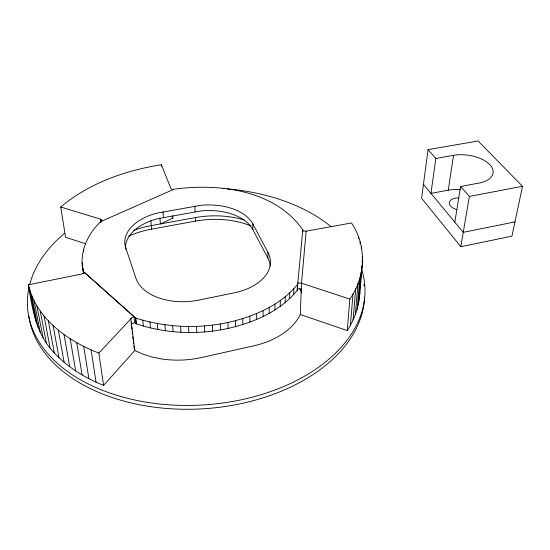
<?xml version="1.0" encoding="UTF-8"?>
<svg xmlns="http://www.w3.org/2000/svg" width="550" height="550" viewBox="0 0 550 550"><rect width="100%" height="100%" fill="white"/><g stroke="black" fill="none" stroke-linecap="round" stroke-linejoin="round"><path stroke-width="0.82" d="M83.029 268.428L83.463 272.807C78.554 253.921 87.003 234.231 100.987 221.464L174.144 189.166C219.161 183.178 274.821 189.784 302.796 229.873L302.734 231.495M134.771 322.637L136.042 323.778C177.196 337.507 223.774 335.005 263.079 316.553L263.106 310.613C276.217 304.226 288.482 295.639 297.694 284.219L302.796 229.873M134.819 350.501L142.945 354.131L151.855 356.964L161.391 358.916A73.432 48.318 -4.6 0 0 201.719 357.479L253.474 345.895A71.995 47.135 -1.6 0 0 300.307 314.524L347.277 330.591L349.827 299.069C365.647 276.966 367.063 245.589 351.491 222.984L306.144 231.151L302.699 230.952M270.284 266.042A50.084 31.378 -2 0 0 267.884 258.122L267.939 252.347L252.842 223.946A48.345 28.765 -2.3 0 0 200.75 205.322L157.073 213.091A49.005 29.239 -3.9 0 0 125.689 247.651L125.874 249.308M359.817 291.005C359.728 305.085 354.784 318.801 347.277 330.591M263.079 316.553L269.163 313.383L269.225 307.443M269.163 313.383L274.883 309.98L274.972 304.054M274.883 309.98L280.211 306.377L280.328 300.465M280.211 306.377L285.12 302.596L285.264 296.691M285.12 302.596L289.603 298.65L289.774 292.751M289.603 298.65L293.645 294.559L293.831 288.681M293.645 294.559L297.227 290.352L297.426 284.488M297.227 290.352L297.791 282.954L301.496 283.174L349.827 299.069M302.541 231.248L302.603 229.618M300.307 314.71L301.496 283.174L306.144 231.151M350.405 325.325L353.024 293.872M358.408 238.714L358.552 237.016M353.086 320.011L355.761 288.626M360.016 243.609L360.161 241.911M355.314 314.662L358.036 283.353M361.226 248.6L361.377 246.895M357.094 309.293L359.844 278.073M358.428 303.93L361.254 272.119M361.625 267.946L361.769 266.276M362.141 262.103L362.587 257.091M359.329 298.581L362.56 262.281M297.488 290.091L297.646 288.386M428.038 149.641L421.609 198.254L460.797 246.716L511.954 236.143L522.5 186.292L478.108 140.986L428.038 149.641L435.827 158.455L430.959 193.401L448.229 190.169A26.51 14.589 8.2 0 1 460.405 189.757M448.229 190.169L453.551 155.334A27.273 14.19 7.7 0 1 490.002 164.89A27.273 14.19 7.7 0 1 478.981 183.067L460.604 186.498L454.822 222.186M460.797 246.716L469.377 196.419L460.604 186.498M103.586 385.426L134.729 350.563L130.756 318.278L134.007 316.566L84.569 272.546L81.386 274.065L28.394 284.811C32.168 308.791 36.328 334.909 54.319 352.887C67.829 367.503 85.243 377.987 103.586 385.426L98.856 353.086L131.12 318.608M85.773 243.801L65.574 237.27L60.734 207.006C89.073 183.184 125.187 170.472 161.37 164.732L170.83 188.375L172.741 189.771M172.721 215.641L172.892 218.151L160.38 223.926L159.912 218.054M82.589 266.956L83.511 271.611L135.41 317.982C176.811 331.258 223.548 329.134 263.106 310.613M60.734 207.006L100.726 219.216L102.582 220.749M267.884 258.122L252.863 229.625A48.118 28.868 -2.4 0 0 201.011 210.939L157.541 218.749A48.771 29.336 -3.9 0 0 125.414 248.077M514.965 221.897L463.251 232.347L423.445 184.339M469.377 196.419L522.5 186.292M128.748 236.122A69.094 42.893 -4.7 0 1 151.628 229.123L195.669 221.093A67.774 41.938 -2.3 0 1 250.779 225.83M244.351 220.041A67.98 41.855 -2.3 0 0 195.484 217.566L151.312 225.576A69.314 42.811 -4.6 0 0 133.595 230.409M435.827 158.455L453.551 155.334M297.584 288.819L301.269 289.039M28.394 284.811C36.293 318.938 67.911 341.11 98.856 353.086M134.372 350.233L134.729 350.563M172.294 216.59L172.892 218.151M125.689 247.651L135.905 278.238A51.033 31.824 -3.7 0 0 198.949 300.087L234.499 292.751A50.332 31.274 -1.9 0 0 267.939 252.347M29.789 290.146L36.073 321.826M34.024 300.699L40.274 332.516M31.666 295.446L37.943 327.202M36.871 305.882L43.079 337.762M40.198 310.977L46.358 342.918M44.021 315.968L50.105 347.964M48.318 320.836L54.319 352.887M53.089 325.559L58.987 357.665M58.334 330.124L64.109 362.271M64.034 334.51L69.678 366.699M70.173 338.697L75.666 370.92M76.752 342.664L82.074 374.921M83.731 346.397L88.873 378.682M91.108 349.876L96.051 382.188M82.156 262.584L82.775 266.757M83.483 271.308L83.861 273.824M83.517 249.569L83.758 251.226M100.726 219.216L101.035 221.657M100.43 219.347L100.87 222.729M131.175 322.018L131.429 324.266L134.667 322.548L134.007 316.566M131.718 326.776L132 329.292M132.282 331.801L132.571 334.317M132.853 336.827L133.141 339.343M133.327 341.021L133.616 343.53M133.897 346.046L134.179 348.556M135.41 317.982L136.042 323.778M135.857 317.921L136.51 323.902M142.746 320.107L143.358 326.095M149.903 321.991L150.48 327.979M157.3 323.558L157.836 329.546M150.872 220.529L151.628 229.123M164.897 324.796L165.399 330.791M162.986 211.805L163.419 217.456M161.37 164.732L161.494 166.403M172.659 325.696L173.119 331.691M180.538 326.267L180.957 332.262M188.499 326.487L188.87 332.482M196.488 326.363L196.817 332.351M195.484 217.566L195.669 221.093M194.789 206.147L195.071 211.771M204.476 325.889L204.758 331.884M212.41 325.084L212.651 331.072M220.248 323.936L220.447 329.924M227.947 322.465L228.113 328.446M235.482 320.678L235.599 326.652M242.798 318.581L242.873 324.548M249.858 316.195L249.899 322.156M252.842 223.946L252.863 229.625M256.644 313.534L256.644 319.488M362.086 270.827A168.988 108.467 -3.4 0 1 200.207 405.123A168.988 108.467 -3.4 0 1 28.971 287.664M29.741 284.419A168.988 108.467 -3.4 0 1 64.673 233.255M222.956 188.567A168.988 108.467 -3.4 0 1 224.62 188.684M227.102 188.884A168.988 108.467 -3.4 0 1 330.887 226.538M364.561 297.907A168.444 108.646 -3.5 0 1 201.389 408.891A168.444 108.646 -3.5 0 1 28.827 316.222M363.921 284.322A168.444 108.646 -3.5 0 1 364.141 285.993M299.757 288.681A71.761 47.211 -1.7 0 1 301.661 293.019M456.919 209.66A11.041 6.077 8.2 0 1 449.281 202.641A11.041 6.077 8.2 0 1 458.377 197.938"/></g></svg>
